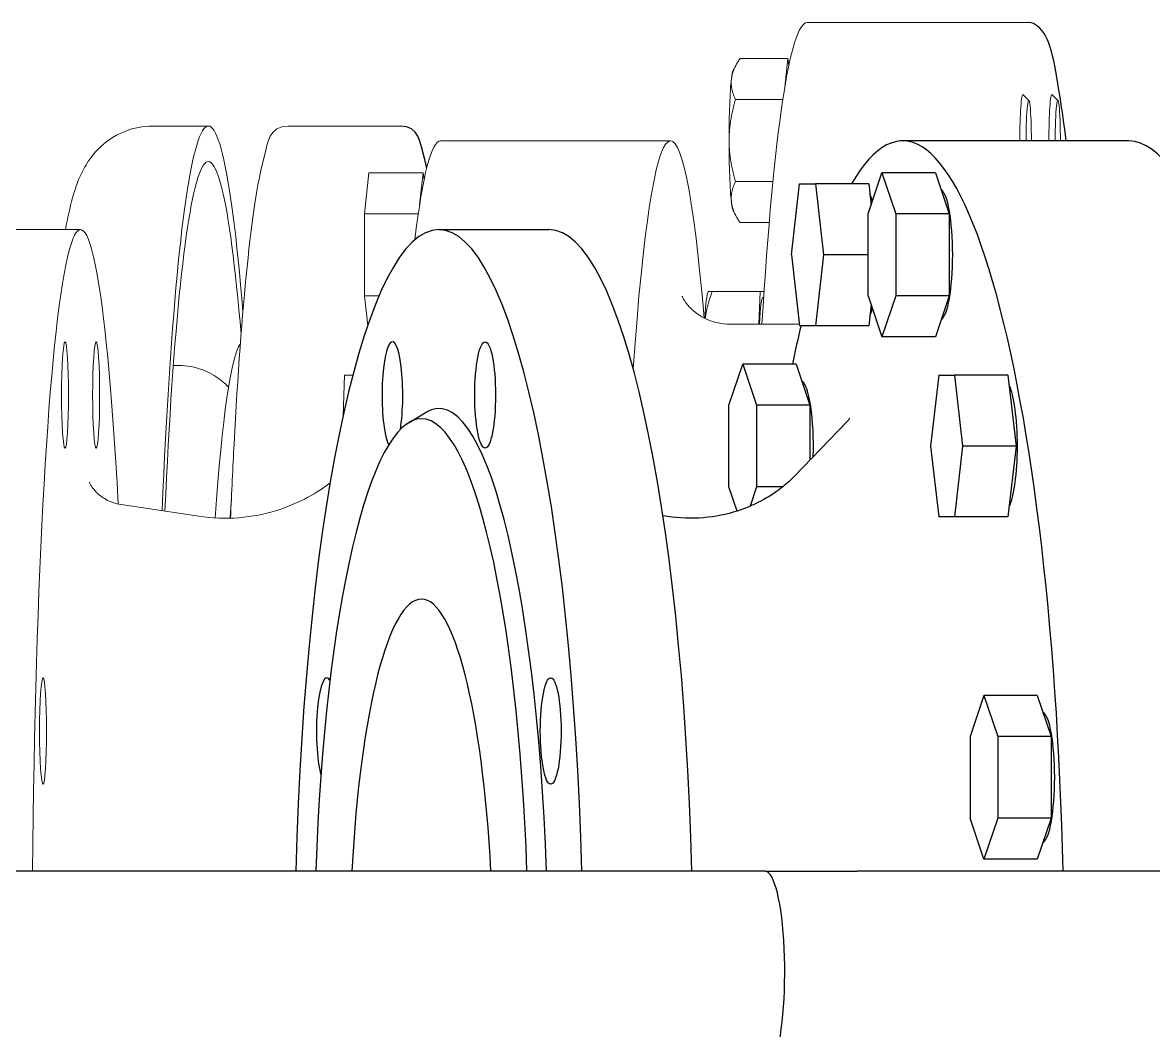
# Model space of a CAD drawing. Header units: millimetres. Extents: x 0 to 100323, y 0 to 59400.
# Drawn here: x 29037.1 to 29228.4, y 45160.1 to 45330.5 of the extents above; entities that cross this region are included whole.
import ezdxf

# ---------------------------------------------------------------- set-up
doc = ezdxf.new("R2010")
doc.units = ezdxf.units.MM
doc.header["$LTSCALE"] = 100
doc.layers.add('P_Biomass (BM)', color=150, linetype='Continuous', lineweight=18, true_color=0x007fff)
doc.layers.add('Visible', color=7, linetype='Continuous', lineweight=25)

msp = doc.modelspace()

# ---------------------------------------------------------------- linework, layer by layer
at = {"layer": 'P_Biomass (BM)'}
for p, q in [((29207.24, 45330.53), (29169.82, 45330.53)), ((29166.56, 45324.44), (29158.45, 45324.44)), ((29166.56, 45324.44), (29166.02, 45319.59)), ((29166.7, 45323.26), (29166.56, 45324.44)), ((29157.3, 45322.51), (29157.91, 45323.59)), ((29165.68, 45317.52), (29157.67, 45317.52)), ((29207.31, 45317.35), (29206.31, 45318.34)), ((29212.22, 45317.35), (29211.22, 45318.34)), ((29068.54, 45313.03), (29059.06, 45313.03)), ((29082.01, 45313.03), (29100.97, 45313.03)), ((29146.7, 45310.53), (29107.79, 45310.53)), ((29095.69, 45305.13), (29094.91, 45298.2)), ((29104.87, 45305.13), (29095.69, 45305.13)), ((29104.87, 45305.13), (29104.26, 45299.75)), ((29105.01, 45303.93), (29104.87, 45305.13)), ((29164.01, 45303.66), (29157.67, 45303.66)), ((29094.91, 45298.2), (29094.91, 45284.34)), ((29104.03, 45298.2), (29094.91, 45298.2)), ((29157.3, 45298.67), (29157.91, 45297.59)), ((29163.38, 45296.73), (29158.45, 45296.73)), ((29027.96, 45295.53), (29046.92, 45295.53)), ((29094.91, 45284.34), (29095.48, 45279.3)), ((29097.41, 45284.34), (29094.91, 45284.34)), ((29153.04, 45284.98), (29153.09, 45285.06)), ((29161.86, 45285.06), (29153.75, 45285.06)), ((29161.86, 45285.06), (29161.65, 45279.53)), ((29162.51, 45285.06), (29161.86, 45285.06)), ((29162.31, 45284.06), (29162.44, 45284.06)), ((29168.46, 45279.53), (29156.68, 45279.53)), ((29063.55, 45272.53), (29062.6, 45272.53)), ((29091.57, 45270.92), (29091.31, 45264.04)), ((29092.96, 45270.92), (29091.57, 45270.92)), ((29066.92, 45247.03), (29053.77, 45249))]:
    msp.add_line(p, q, dxfattribs=at)
for centre, major_axis, start_param, end_param in [((29169.82, 45170.53), (0, 160), 0, 0.821328), ((29146.7, 45170.53), (0, 140), 5.616731, 7.04378), ((29157.38, 45310.59), (0, 12), 0.113789, 0.523599), ((29157.38, 45310.59), (0, 12), 0.523599, 1.570796), ((29068.54, 45170.53), (0, 142.5), 5.606443, 7.279535), ((29206.28, 45310.59), (0, 7.77), 6.217589, 7.861604), ((29207.28, 45310.59), (0, 6.77), 4.703642, 7.862729), ((29211.19, 45310.59), (0, 7.77), 6.217589, 7.861604), ((29212.19, 45310.59), (0, 6.77), 4.703642, 7.862729), ((29068.54, 45170.53), (0, 136.5), 5.615891, 7.251439), ((29107.79, 45170.53), (0, 140), 0, 0.494007), ((29157.38, 45310.59), (0, 12), 1.570796, 2.617994), ((29046.92, 45170.53), (0, 125), 5.39203, 7.721854), ((29157.38, 45310.59), (0, -12), 5.759587, 6.169397), ((29153.13, 45273.06), (0, 12), 0.113789, 0.902534), ((29162.31, 45273.06), (0, 11), 0, 0.942042), ((29074.52, 45170.53), (0, 106), 0.08403, 0.76846), ((29077.02, 45170.53), (0, 106), 0.7248, 0.768879)]:
    msp.add_ellipse(centre, major_axis=major_axis, ratio=0.065414, start_param=start_param, end_param=end_param, dxfattribs=at)
for centre in [(29044.29, 45267.54), (29049.55, 45267.54), (29040.57, 45210.71)]:
    msp.add_ellipse(centre, major_axis=(0, -9), ratio=0.065414, dxfattribs=at)
for points, weights in [([(29158.45, 45324.44), (29157.17, 45322.59), (29156.99, 45320.98)], [1, 1.0379548493, 1]), ([(29156.99, 45320.98), (29156.81, 45319.37), (29157.67, 45317.52)], [1, 1.0379548493, 1]), ([(29157.67, 45317.52), (29156.6, 45313.8), (29156.6, 45310.59)], [1, 1.0379548493, 1]), ([(29156.6, 45310.59), (29156.6, 45307.37), (29157.67, 45303.66)], [1, 1.0379548493, 1]), ([(29157.67, 45303.66), (29156.81, 45301.8), (29156.99, 45300.2)], [1, 1.0379548493, 1]), ([(29156.99, 45300.2), (29157.17, 45298.59), (29158.45, 45296.73)], [1, 1.0379548493, 1]), ([(29153.75, 45285.06), (29152.84, 45282.61), (29152.57, 45280.47)], [1, 1.02865564907, 1.01404166389]), ([(29153.09, 45285.06), (29153.09, 45285.06), (29153.75, 45285.06)], [1.0124336326, 1.03012122654, 1])]:
    msp.add_rational_spline(points, weights, degree=2, dxfattribs=at)
for points, knots in [([(29044.37, 45295.53), (29044.73, 45297.48), (29045.1, 45299.22), (29046.03, 45302.53), (29046.47, 45304.05), (29048.14, 45306.97), (29048.76, 45307.94), (29050.86, 45310.11), (29052.31, 45311.34), (29055.87, 45312.7), (29057.45, 45313.03), (29059.06, 45313.03)], [3.2527595, 3.2527595, 3.2527595, 3.2527595, 3.3684504, 3.3684504, 3.482703, 3.482703, 3.5295085, 3.5295085, 3.5718778, 3.5718778, 3.5969557, 3.5969557, 3.5969557, 3.5969557]), ([(29072.28, 45246.71), (29072.47, 45251.07), (29072.67, 45255.27), (29073.5, 45270.97), (29074.25, 45281.12), (29075.92, 45297.42), (29076.83, 45303.5), (29078.62, 45310.3), (29078.77, 45313.03), (29082.01, 45313.03)], [2.1431773, 2.1431773, 2.1431773, 2.1431773, 2.2536188, 2.2536188, 2.5744992, 2.5744992, 2.897688, 2.897688, 3.1415927, 3.1415927, 3.1415927, 3.1415927]), ([(29156.68, 45279.53), (29155.37, 45279.53), (29154.09, 45279.82), (29151.98, 45280.69), (29151.19, 45281.26), (29149.95, 45282.31), (29149.57, 45282.79), (29148.93, 45283.67), (29148.79, 45283.97), (29148.67, 45284.22), (29148.65, 45284.26), (29148.65, 45284.26)], [0, 0, 0, 0, 0.0270492, 0.0270492, 0.0559244, 0.0559244, 0.0893277, 0.0893277, 0.1363705, 0.1363705, 0.1650141, 0.1650141, 0.1650141, 0.1650141]), ([(29063.55, 45272.53), (29064.92, 45272.53), (29066.27, 45272.26), (29068.68, 45271.39), (29069.7, 45270.78), (29071.07, 45269.74), (29071.54, 45269.3), (29071.94, 45268.88)], [3.59695573, 3.59695573, 3.59695573, 3.59695573, 3.62056385, 3.62056385, 3.64650353, 3.64650353, 3.66581594, 3.66581594, 3.66581594, 3.66581594]), ([(29053.77, 45249), (29052.78, 45249.15), (29051.9, 45249.49), (29050.49, 45250.27), (29049.98, 45250.71), (29049.18, 45251.51), (29048.93, 45251.86), (29048.52, 45252.49), (29048.44, 45252.69), (29048.39, 45252.81), (29048.38, 45252.82), (29048.38, 45252.82)], [0.0098333, 0.0098333, 0.0098333, 0.0098333, 0.0361852, 0.0361852, 0.0653215, 0.0653215, 0.0998993, 0.0998993, 0.1502912, 0.1502912, 0.171353, 0.171353, 0.171353, 0.171353]), ([(29066.92, 45247.03), (29069.12, 45246.7), (29071.43, 45246.61), (29075.93, 45246.97), (29078.11, 45247.41), (29082.06, 45248.64), (29083.83, 45249.42), (29086.81, 45251.04), (29088.05, 45251.86), (29089.11, 45252.67)], [6.27335202, 6.27335202, 6.27335202, 6.27335202, 6.28843892, 6.28843892, 6.30352582, 6.30352582, 6.31861272, 6.31861272, 6.3328184, 6.3328184, 6.3328184, 6.3328184])]:
    msp.add_open_spline(points, degree=3, knots=knots, dxfattribs=at)
at = {"layer": 'Visible'}
for p, q in [((29224.21, 45310.53), (29185.96, 45310.53)), ((29180.12, 45298.2), (29182.46, 45305.13)), ((29191.49, 45305.13), (29182.46, 45305.13)), ((29182.46, 45305.13), (29184.81, 45298.2)), ((29191.49, 45305.13), (29193.83, 45298.2)), ((29167.14, 45291.27), (29168.49, 45303.27)), ((29168.49, 45303.27), (29171.19, 45303.27)), ((29171.19, 45303.27), (29172.54, 45291.27)), ((29180.21, 45303.27), (29171.19, 45303.27)), ((29180.21, 45303.27), (29180.62, 45299.67)), ((29180.12, 45284.34), (29180.12, 45298.2)), ((29184.81, 45298.2), (29184.81, 45284.34)), ((29193.83, 45298.2), (29184.81, 45298.2)), ((29193.83, 45298.2), (29193.83, 45284.34)), ((29107.5, 45295.53), (29126.13, 45295.53)), ((29167.14, 45291.27), (29168.49, 45279.27)), ((29172.54, 45291.27), (29171.19, 45279.27)), ((29180.12, 45291.27), (29172.54, 45291.27)), ((29180.12, 45284.34), (29182.46, 45277.41)), ((29184.81, 45284.34), (29182.46, 45277.41)), ((29193.83, 45284.34), (29184.81, 45284.34)), ((29193.83, 45284.34), (29191.49, 45277.41)), ((29180.62, 45282.87), (29180.21, 45279.27)), ((29171.19, 45279.27), (29168.49, 45279.27)), ((29180.21, 45279.27), (29171.19, 45279.27)), ((29191.49, 45277.41), (29182.46, 45277.41)), ((29156.56, 45265.85), (29158.91, 45272.77)), ((29167.93, 45272.77), (29158.91, 45272.77)), ((29158.91, 45272.77), (29161.25, 45265.85)), ((29167.93, 45272.77), (29170.27, 45265.85)), ((29192.05, 45270.92), (29190.69, 45258.92)), ((29192.05, 45270.92), (29194.75, 45270.92)), ((29203.77, 45270.92), (29194.75, 45270.92)), ((29194.75, 45270.92), (29196.1, 45258.92)), ((29203.77, 45270.92), (29205.13, 45258.92)), ((29156.56, 45251.99), (29156.56, 45265.85)), ((29161.25, 45265.85), (29161.25, 45251.99)), ((29170.27, 45265.85), (29161.25, 45265.85)), ((29170.27, 45265.85), (29170.27, 45256.54)), ((29102.47, 45262.91), (29105.37, 45264.63)), ((29167.62, 45253.79), (29176.55, 45263.07)), ((29190.69, 45258.92), (29192.05, 45246.92)), ((29196.1, 45258.92), (29194.75, 45246.92)), ((29205.13, 45258.92), (29196.1, 45258.92)), ((29205.13, 45258.92), (29203.77, 45246.92)), ((29157.94, 45247.91), (29156.56, 45251.99)), ((29161.25, 45251.99), (29160.14, 45248.73)), ((29165.64, 45251.99), (29161.25, 45251.99)), ((29146.19, 45246.99), (29145.41, 45247.11)), ((29194.75, 45246.92), (29192.05, 45246.92)), ((29203.77, 45246.92), (29194.75, 45246.92)), ((29199.71, 45216.74), (29197.37, 45209.81)), ((29199.71, 45216.74), (29202.05, 45209.81)), ((29208.73, 45216.74), (29199.71, 45216.74)), ((29208.73, 45216.74), (29211.08, 45209.81)), ((29197.37, 45209.81), (29197.37, 45195.95)), ((29202.05, 45209.81), (29202.05, 45195.95)), ((29211.08, 45209.81), (29202.05, 45209.81)), ((29211.08, 45209.81), (29211.08, 45195.95)), ((29199.71, 45189.02), (29197.37, 45195.95)), ((29202.05, 45195.95), (29199.71, 45189.02)), ((29211.08, 45195.95), (29202.05, 45195.95)), ((29211.08, 45195.95), (29208.73, 45189.02)), ((29208.73, 45189.02), (29199.71, 45189.02)), ((29162.7, 45187), (28586.99, 45187)), ((29250.78, 45187), (29178.29, 45187))]:
    msp.add_line(p, q, dxfattribs=at)
for centre, major_axis, ratio, start_param, end_param in [((29185.96, 45170.53), (0, 140), 0.195123, 4.83029, 6.606624), ((29224.21, 45170.53), (0, 140), 0.195123, 5.152423, 6.283185), ((29179.65, 45291.27), (0, 11), 0.195123, 5.685542, 5.921201), ((29192.27, 45291.27), (0, 11), 0.195123, 3.233133, 6.191645), ((29107.5, 45170.53), (0, 125), 0.195123, 4.844516, 7.721854), ((29126.13, 45170.53), (0, 125), 0.195123, 4.844516, 6.283185), ((29179.65, 45291.27), (0, -11), 0.195123, 0.361984, 0.597643), ((29185.96, 45170.53), (0, -140), 0.195123, 3.822948, 3.893599), ((29099.66, 45267.54), (0, -9), 0.195123, 0.868805, 5.920807), ((29107.5, 45170.53), (0, 94.73), 0.195123, 4.887113, 6.398301), ((29168.71, 45258.92), (0, 11), 0.195123, 4.548824, 6.191645), ((29203.21, 45258.92), (0, 11), 0.195123, 3.503577, 5.921201), ((29104.56, 45170.53), (0, 93), 0.195123, 4.890402, 7.675969), ((29104.56, 45170.53), (0, 62.5), 0.195123, 4.979024, 7.587347), ((29088.57, 45210.71), (0, 9), 0.195123, 5.974608, 8.821394), ((29209.52, 45202.88), (0, 11), 0.195123, 3.233133, 6.191645), ((29162.7, 45170), (0, 17), 0.195123, 6.283128, 6.283185), ((29162.7, 45170), (0, 17), 0.195123, 3.603699, 6.283128), ((29178.26, 45170), (0, 17), 0.659371, 0, 0.000307)]:
    msp.add_ellipse(centre, major_axis=major_axis, ratio=ratio, start_param=start_param, end_param=end_param, dxfattribs=at)
for centre in [(29115.34, 45267.54), (29126.43, 45210.71)]:
    msp.add_ellipse(centre, major_axis=(0, 9), ratio=0.195123, dxfattribs=at)
for points, knots in [([(29213.61, 45310.53), (29213.27, 45313.27), (29212.93, 45315.74), (29211.51, 45324.41), (29211.03, 45328.07), (29208.38, 45330.26), (29207.84, 45330.53), (29207.24, 45330.53)], [2.6511617, 2.6511617, 2.6511617, 2.6511617, 2.760878, 2.760878, 3.0875875, 3.0875875, 3.1415927, 3.1415927, 3.1415927, 3.1415927]), ([(29105.47, 45305.96), (29105.35, 45306.46), (29105.24, 45306.93), (29104.35, 45310.3), (29104.2, 45313.03), (29100.97, 45313.03)], [9.1437416, 9.1437416, 9.1437416, 9.1437416, 9.1808733, 9.1808733, 9.424778, 9.424778, 9.424778, 9.424778]), ([(29177.04, 45263.65), (29177.04, 45263.65), (29177.01, 45263.6), (29176.84, 45263.39), (29176.72, 45263.25), (29176.55, 45263.07)], [6.00836961, 6.00836961, 6.00836961, 6.00836961, 6.04766576, 6.04766576, 6.0829021, 6.0829021, 6.0829021, 6.0829021]), ([(29167.62, 45253.79), (29167.11, 45253.26), (29166.47, 45252.65), (29164.78, 45251.3), (29163.75, 45250.58), (29161.19, 45249.16), (29159.68, 45248.46), (29156.22, 45247.36), (29154.27, 45246.95), (29150.24, 45246.62), (29148.16, 45246.69), (29146.19, 45246.99)], [6.0829021, 6.0829021, 6.0829021, 6.0829021, 6.128928, 6.128928, 6.174954, 6.174954, 6.2209799, 6.2209799, 6.2670058, 6.2670058, 6.3130318, 6.3130318, 6.3130318, 6.3130318]), ([(29162.7, 45187), (29165.46, 45187), (29168.17, 45187), (29173.44, 45187), (29176, 45187), (29178.25, 45187)], [0, 0, 0, 0, 0.849643, 0.849643, 1.748057, 1.748057, 1.748057, 1.748057])]:
    msp.add_open_spline(points, degree=3, knots=knots, dxfattribs=at)

doc.saveas('drawing.dxf')
